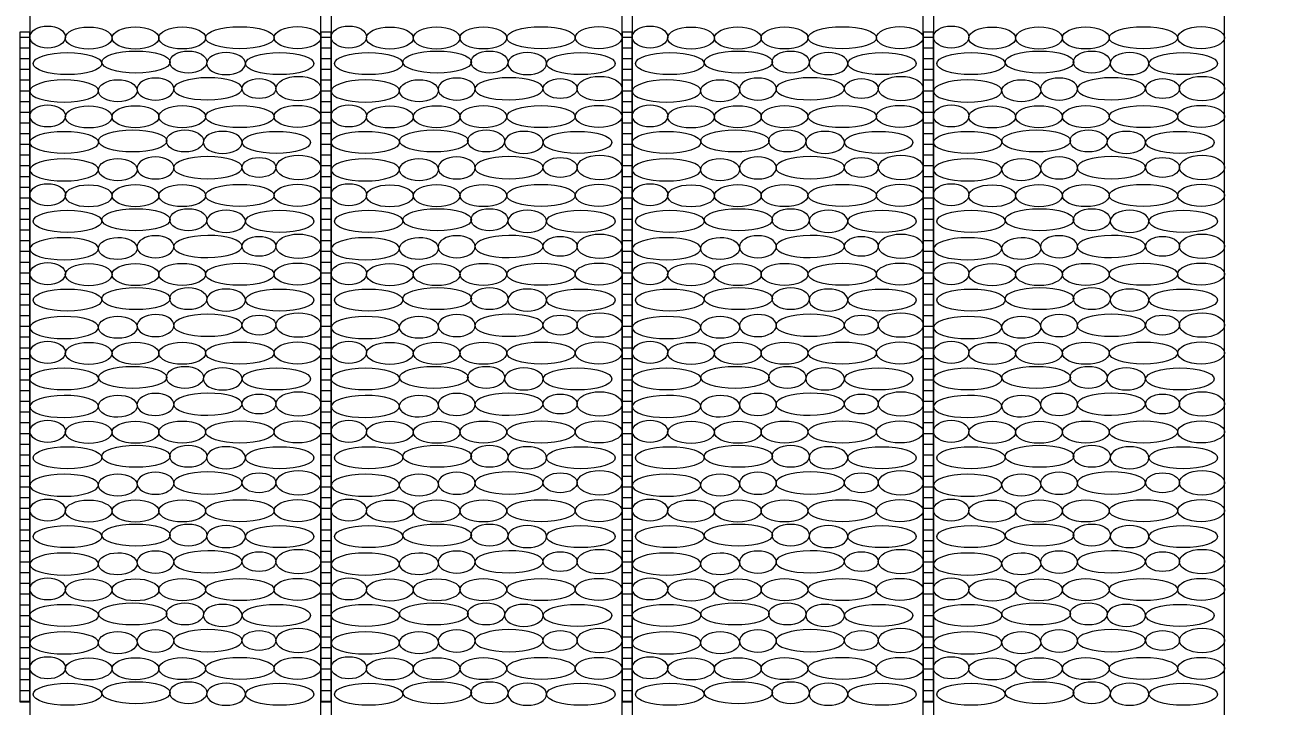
# Model space of a CAD drawing. Header units: inches. Extents: x 523 to 1492, y 69 to 539.
# Drawn here: x 642.54 to 649.89, y 276.39 to 280.43 of the extents above; entities that cross this region are included whole.
import ezdxf

# ---------------------------------------------------------------- set-up
doc = ezdxf.new("R2010")
doc.units = ezdxf.units.IN
doc.header["$MEASUREMENT"] = 0
doc.styles.get("Standard").update_dxf_attribs({"font": 'arial.ttf'})
doc.dimstyles.new('ISO-25', dxfattribs={"dimtxt": 2.5, "dimasz": 2.5, "dimexe": 1.25, "dimexo": 0, "dimtad": 1, "dimdec": 0, "dimtxsty": 'Standard', "dimcen": 2.5, "dimadec": 0, "dimazin": 0, "dimtfac": 1, "dimtdec": 0, "dimtmove": 0, "dimatfit": 3, "dimfxl": 0, "dimarcsym": 0})

# ---------------------------------------------------------------- blocks, each defined once
blk = doc.blocks.new('Бут.полосы')
at = {"linetype": 'ByBlock', "lineweight": 15}
h = blk.add_hatch(dxfattribs=at)
h.set_pattern_fill('ANSI31', color=22, scale=0.1, angle=315, style=0)
h.set_pattern_definition([(0, (35.7254, 0.01436), (1e-16, 0.3175), [])])
h.paths.add_polyline_path([(1990.988, -4715.577), (1990.688, -4715.577), (1990.688, -4735.433), (1990.988, -4735.433)])
h = blk.add_hatch(dxfattribs=at)
h.set_pattern_fill('ANSI31', color=22, scale=0.1, angle=315, style=0)
h.set_pattern_definition([(0, (44.6572, 0.01436), (1e-16, 0.3175), [])])
h.paths.add_polyline_path([(1999.92, -4715.577), (1999.62, -4715.577), (1999.62, -4735.433), (1999.92, -4735.433)])
h = blk.add_hatch(dxfattribs=at)
h.set_pattern_fill('ANSI31', color=22, scale=0.1, angle=315, style=0)
h.set_pattern_definition([(0, (53.58904, 0.01436), (1e-16, 0.3175), [])])
h.paths.add_polyline_path([(2008.852, -4715.577), (2008.552, -4715.577), (2008.552, -4735.433), (2008.852, -4735.433)])
h = blk.add_hatch(dxfattribs=at)
h.set_pattern_fill('ANSI31', color=22, scale=0.1, angle=315, style=0)
h.set_pattern_definition([(0, (62.52087, 0.01436), (1e-16, 0.3175), [])])
h.paths.add_polyline_path([(2017.784, -4715.577), (2017.484, -4715.577), (2017.484, -4735.433), (2017.784, -4735.433)])
at = {"color": 7, "linetype": 'ByBlock', "lineweight": 15}
for points in [[(1990.988, -4776.027), (1999.62, -4776.027), (1999.62, -4691.934), (1990.988, -4691.934)], [(1999.92, -4776.027), (2008.552, -4776.027), (2008.552, -4691.934), (1999.92, -4691.934)], [(2008.852, -4776.027), (2017.484, -4776.027), (2017.484, -4691.934), (2008.852, -4691.934)], [(2017.784, -4776.027), (2026.416, -4776.027), (2026.416, -4691.934), (2017.784, -4691.934)]]:
    blk.add_lwpolyline(points, close=True, dxfattribs=at)
at = {"color": 22, "linetype": 'ByBlock', "lineweight": 15}
for points in [[(1990.988, -4715.577), (1990.688, -4715.577), (1990.688, -4735.433), (1990.988, -4735.433)], [(1999.92, -4715.577), (1999.62, -4715.577), (1999.62, -4735.433), (1999.92, -4735.433)], [(2008.852, -4715.577), (2008.552, -4715.577), (2008.552, -4735.433), (2008.852, -4735.433)], [(2017.784, -4715.577), (2017.484, -4715.577), (2017.484, -4735.433), (2017.784, -4735.433)]]:
    blk.add_lwpolyline(points, close=True, dxfattribs=at)
at = {"color": 253, "linetype": 'ByBlock', "lineweight": 15}
for centre, major_axis, ratio in [((1991.516, -4715.72), (-0.525, 0), 0.625314), ((1992.731, -4715.751), (0.694, 0), 0.47197), ((1994.119, -4715.747), (0.694, 0), 0.47197), ((1995.507, -4715.744), (0.694, 0), 0.47197), ((1997.216, -4715.741), (1.016, 0), 0.322367), ((1998.926, -4715.737), (0.694, 0), 0.47197), ((2000.448, -4715.72), (-0.525, 0), 0.625314), ((2001.663, -4715.751), (0.694, 0), 0.47197), ((2003.051, -4715.747), (0.694, 0), 0.47197), ((2004.438, -4715.744), (0.694, 0), 0.47197), ((2006.148, -4715.741), (1.016, 0), 0.322367), ((2007.858, -4715.737), (0.694, 0), 0.47197), ((2009.379, -4715.72), (-0.525, 0), 0.625314), ((2010.595, -4715.751), (0.694, 0), 0.47197), ((2011.982, -4715.747), (0.694, 0), 0.47197), ((2013.37, -4715.744), (0.694, 0), 0.47197), ((2015.08, -4715.741), (1.016, 0), 0.322367), ((2016.79, -4715.737), (0.694, 0), 0.47197), ((2018.311, -4715.72), (-0.525, 0), 0.625314), ((2019.527, -4715.751), (0.694, 0), 0.47197), ((2020.914, -4715.747), (0.694, 0), 0.47197), ((2022.302, -4715.744), (0.694, 0), 0.47197), ((2024.012, -4715.741), (1.016, 0), 0.322367), ((2025.722, -4715.737), (0.694, 0), 0.47197), ((1992.103, -4716.506), (1.016, 0), 0.322367), ((1994.135, -4716.461), (1.016, 0), 0.322367), ((1995.687, -4716.461), (0.549, 0), 0.596748), ((1998.397, -4716.506), (1.016, 0), 0.322367), ((2001.035, -4716.506), (1.016, 0), 0.322367), ((2003.067, -4716.461), (1.016, 0), 0.322367), ((2004.619, -4716.461), (0.549, 0), 0.596748), ((2007.329, -4716.506), (1.016, 0), 0.322367), ((2009.967, -4716.506), (1.016, 0), 0.322367), ((2011.999, -4716.461), (1.016, 0), 0.322367), ((2013.55, -4716.461), (0.549, 0), 0.596748), ((2016.261, -4716.506), (1.016, 0), 0.322367), ((2018.899, -4716.506), (1.016, 0), 0.322367), ((2020.931, -4716.461), (1.016, 0), 0.322367), ((2022.482, -4716.461), (0.549, 0), 0.596748), ((2025.193, -4716.506), (1.016, 0), 0.322367), ((1998.953, -4717.247), (-0.667, 0), 0.543772), ((2007.885, -4717.247), (-0.667, 0), 0.543772), ((2016.817, -4717.247), (-0.667, 0), 0.543772), ((2025.749, -4717.247), (-0.667, 0), 0.543772), ((1993.595, -4717.312), (0.575, 0.003), 0.569135), ((1997.784, -4717.247), (-0.502, 0), 0.586261), ((2002.527, -4717.312), (0.575, 0.003), 0.569135), ((2006.716, -4717.247), (-0.502, 0), 0.586261), ((2011.459, -4717.312), (0.575, 0.003), 0.569135), ((2015.648, -4717.247), (-0.502, 0), 0.586261), ((2020.391, -4717.312), (0.575, 0.003), 0.569135), ((2024.58, -4717.247), (-0.502, 0), 0.586261), ((1991.516, -4718.057), (-0.525, 0), 0.625314), ((1992.731, -4718.088), (0.694, 0), 0.47197), ((1994.119, -4718.084), (0.694, 0), 0.47197), ((1995.507, -4718.08), (0.694, 0), 0.47197), ((1997.216, -4718.077), (1.016, 0), 0.322367), ((1998.926, -4718.074), (0.694, 0), 0.47197), ((2000.448, -4718.057), (-0.525, 0), 0.625314), ((2001.663, -4718.088), (0.694, 0), 0.47197), ((2003.051, -4718.084), (0.694, 0), 0.47197), ((2004.438, -4718.08), (0.694, 0), 0.47197), ((2006.148, -4718.077), (1.016, 0), 0.322367), ((2007.858, -4718.074), (0.694, 0), 0.47197), ((2009.379, -4718.057), (-0.525, 0), 0.625314), ((2010.595, -4718.088), (0.694, 0), 0.47197), ((2011.982, -4718.084), (0.694, 0), 0.47197), ((2013.37, -4718.08), (0.694, 0), 0.47197), ((2015.08, -4718.077), (1.016, 0), 0.322367), ((2016.79, -4718.074), (0.694, 0), 0.47197), ((2018.311, -4718.057), (-0.525, 0), 0.625314), ((2019.527, -4718.088), (0.694, 0), 0.47197), ((2020.914, -4718.084), (0.694, 0), 0.47197), ((2022.302, -4718.08), (0.694, 0), 0.47197), ((2024.012, -4718.077), (1.016, 0), 0.322367), ((2025.722, -4718.074), (0.694, 0), 0.47197), ((1992.004, -4718.843), (1.016, 0), 0.322367), ((1994.036, -4718.797), (1.016, 0), 0.322367), ((1995.588, -4718.797), (0.549, 0), 0.596748), ((1998.299, -4718.843), (1.016, 0), 0.322367), ((2000.936, -4718.843), (1.016, 0), 0.322367), ((2002.968, -4718.797), (1.016, 0), 0.322367), ((2004.52, -4718.797), (0.549, 0), 0.596748), ((2007.23, -4718.843), (1.016, 0), 0.322367), ((2009.868, -4718.843), (1.016, 0), 0.322367), ((2011.9, -4718.797), (1.016, 0), 0.322367), ((2013.452, -4718.797), (0.549, 0), 0.596748), ((2016.162, -4718.843), (1.016, 0), 0.322367), ((2018.8, -4718.843), (1.016, 0), 0.322367), ((2020.832, -4718.797), (1.016, 0), 0.322367), ((2022.384, -4718.797), (0.549, 0), 0.596748), ((2025.094, -4718.843), (1.016, 0), 0.322367), ((1993.595, -4719.651), (0.575, 0.003), 0.569135), ((1997.784, -4719.586), (-0.502, 0), 0.586261), ((1998.953, -4719.586), (-0.667, 0), 0.543772), ((2002.527, -4719.651), (0.575, 0.003), 0.569135), ((2006.716, -4719.586), (-0.502, 0), 0.586261), ((2007.885, -4719.586), (-0.667, 0), 0.543772), ((2011.459, -4719.651), (0.575, 0.003), 0.569135), ((2015.648, -4719.586), (-0.502, 0), 0.586261), ((2016.817, -4719.586), (-0.667, 0), 0.543772), ((2020.391, -4719.651), (0.575, 0.003), 0.569135), ((2024.58, -4719.586), (-0.502, 0), 0.586261), ((2025.749, -4719.586), (-0.667, 0), 0.543772), ((1991.516, -4720.396), (-0.525, 0), 0.625314), ((1992.731, -4720.427), (0.694, 0), 0.47197), ((1994.119, -4720.423), (0.694, 0), 0.47197), ((1995.507, -4720.419), (0.694, 0), 0.47197), ((1997.216, -4720.416), (1.016, 0), 0.322367), ((1998.926, -4720.413), (0.694, 0), 0.47197), ((2000.448, -4720.396), (-0.525, 0), 0.625314), ((2001.663, -4720.427), (0.694, 0), 0.47197), ((2003.051, -4720.423), (0.694, 0), 0.47197), ((2004.438, -4720.419), (0.694, 0), 0.47197), ((2006.148, -4720.416), (1.016, 0), 0.322367), ((2007.858, -4720.413), (0.694, 0), 0.47197), ((2009.379, -4720.396), (-0.525, 0), 0.625314), ((2010.595, -4720.427), (0.694, 0), 0.47197), ((2011.982, -4720.423), (0.694, 0), 0.47197), ((2013.37, -4720.419), (0.694, 0), 0.47197), ((2015.08, -4720.416), (1.016, 0), 0.322367), ((2016.79, -4720.413), (0.694, 0), 0.47197), ((2018.311, -4720.396), (-0.525, 0), 0.625314), ((2019.527, -4720.427), (0.694, 0), 0.47197), ((2020.914, -4720.423), (0.694, 0), 0.47197), ((2022.302, -4720.419), (0.694, 0), 0.47197), ((2024.012, -4720.416), (1.016, 0), 0.322367), ((2025.722, -4720.413), (0.694, 0), 0.47197), ((1992.103, -4721.182), (1.016, 0), 0.322367), ((1994.135, -4721.136), (1.016, 0), 0.322367), ((1995.687, -4721.136), (0.549, 0), 0.596748), ((1998.397, -4721.182), (1.016, 0), 0.322367), ((2001.035, -4721.182), (1.016, 0), 0.322367), ((2003.067, -4721.136), (1.016, 0), 0.322367), ((2004.619, -4721.136), (0.549, 0), 0.596748), ((2007.329, -4721.182), (1.016, 0), 0.322367), ((2009.967, -4721.182), (1.016, 0), 0.322367), ((2011.999, -4721.136), (1.016, 0), 0.322367), ((2013.55, -4721.136), (0.549, 0), 0.596748), ((2016.261, -4721.182), (1.016, 0), 0.322367), ((2018.899, -4721.182), (1.016, 0), 0.322367), ((2020.931, -4721.136), (1.016, 0), 0.322367), ((2022.482, -4721.136), (0.549, 0), 0.596748), ((2025.193, -4721.182), (1.016, 0), 0.322367), ((1993.595, -4721.988), (0.575, 0.003), 0.569135), ((1997.784, -4721.923), (-0.502, 0), 0.586261), ((1998.953, -4721.923), (-0.667, 0), 0.543772), ((2002.527, -4721.988), (0.575, 0.003), 0.569135), ((2006.716, -4721.923), (-0.502, 0), 0.586261), ((2007.885, -4721.923), (-0.667, 0), 0.543772), ((2011.459, -4721.988), (0.575, 0.003), 0.569135), ((2015.648, -4721.923), (-0.502, 0), 0.586261), ((2016.817, -4721.923), (-0.667, 0), 0.543772), ((2020.391, -4721.988), (0.575, 0.003), 0.569135), ((2024.58, -4721.923), (-0.502, 0), 0.586261), ((2025.749, -4721.923), (-0.667, 0), 0.543772), ((1991.516, -4722.733), (-0.525, 0), 0.625314), ((1992.731, -4722.764), (0.694, 0), 0.47197), ((1994.119, -4722.76), (0.694, 0), 0.47197), ((1995.507, -4722.756), (0.694, 0), 0.47197), ((1997.216, -4722.753), (1.016, 0), 0.322367), ((1998.926, -4722.749), (0.694, 0), 0.47197), ((2000.448, -4722.733), (-0.525, 0), 0.625314), ((2001.663, -4722.764), (0.694, 0), 0.47197), ((2003.051, -4722.76), (0.694, 0), 0.47197), ((2004.438, -4722.756), (0.694, 0), 0.47197), ((2006.148, -4722.753), (1.016, 0), 0.322367), ((2007.858, -4722.749), (0.694, 0), 0.47197), ((2009.379, -4722.733), (-0.525, 0), 0.625314), ((2010.595, -4722.764), (0.694, 0), 0.47197), ((2011.982, -4722.76), (0.694, 0), 0.47197), ((2013.37, -4722.756), (0.694, 0), 0.47197), ((2015.08, -4722.753), (1.016, 0), 0.322367), ((2016.79, -4722.749), (0.694, 0), 0.47197), ((2018.311, -4722.733), (-0.525, 0), 0.625314), ((2019.527, -4722.764), (0.694, 0), 0.47197), ((2020.914, -4722.76), (0.694, 0), 0.47197), ((2022.302, -4722.756), (0.694, 0), 0.47197), ((2024.012, -4722.753), (1.016, 0), 0.322367), ((2025.722, -4722.749), (0.694, 0), 0.47197), ((1994.135, -4723.473), (1.016, 0), 0.322367), ((1995.687, -4723.473), (0.549, 0), 0.596748), ((2003.067, -4723.473), (1.016, 0), 0.322367), ((2004.619, -4723.473), (0.549, 0), 0.596748), ((2011.999, -4723.473), (1.016, 0), 0.322367), ((2013.55, -4723.473), (0.549, 0), 0.596748), ((2020.931, -4723.473), (1.016, 0), 0.322367), ((2022.482, -4723.473), (0.549, 0), 0.596748), ((1992.103, -4723.518), (1.016, 0), 0.322367), ((1998.397, -4723.518), (1.016, 0), 0.322367), ((2001.035, -4723.518), (1.016, 0), 0.322367), ((2007.329, -4723.518), (1.016, 0), 0.322367), ((2009.967, -4723.518), (1.016, 0), 0.322367), ((2016.261, -4723.518), (1.016, 0), 0.322367), ((2018.899, -4723.518), (1.016, 0), 0.322367), ((2025.193, -4723.518), (1.016, 0), 0.322367), ((1998.953, -4724.259), (-0.667, 0), 0.543772), ((2007.885, -4724.259), (-0.667, 0), 0.543772), ((2016.817, -4724.259), (-0.667, 0), 0.543772), ((2025.749, -4724.259), (-0.667, 0), 0.543772), ((1993.595, -4724.324), (0.575, 0.003), 0.569135), ((1997.784, -4724.259), (-0.502, 0), 0.586261), ((2002.527, -4724.324), (0.575, 0.003), 0.569135), ((2006.716, -4724.259), (-0.502, 0), 0.586261), ((2011.459, -4724.324), (0.575, 0.003), 0.569135), ((2015.648, -4724.259), (-0.502, 0), 0.586261), ((2020.391, -4724.324), (0.575, 0.003), 0.569135), ((2024.58, -4724.259), (-0.502, 0), 0.586261), ((1991.516, -4725.069), (-0.525, 0), 0.625314), ((1992.731, -4725.1), (0.694, 0), 0.47197), ((1994.119, -4725.097), (0.694, 0), 0.47197), ((1995.507, -4725.093), (0.694, 0), 0.47197), ((1997.216, -4725.09), (1.016, 0), 0.322367), ((1998.926, -4725.086), (0.694, 0), 0.47197), ((2000.448, -4725.069), (-0.525, 0), 0.625314), ((2001.663, -4725.1), (0.694, 0), 0.47197), ((2003.051, -4725.097), (0.694, 0), 0.47197), ((2004.438, -4725.093), (0.694, 0), 0.47197), ((2006.148, -4725.09), (1.016, 0), 0.322367), ((2007.858, -4725.086), (0.694, 0), 0.47197), ((2009.379, -4725.069), (-0.525, 0), 0.625314), ((2010.595, -4725.1), (0.694, 0), 0.47197), ((2011.982, -4725.097), (0.694, 0), 0.47197), ((2013.37, -4725.093), (0.694, 0), 0.47197), ((2015.08, -4725.09), (1.016, 0), 0.322367), ((2016.79, -4725.086), (0.694, 0), 0.47197), ((2018.311, -4725.069), (-0.525, 0), 0.625314), ((2019.527, -4725.1), (0.694, 0), 0.47197), ((2020.914, -4725.097), (0.694, 0), 0.47197), ((2022.302, -4725.093), (0.694, 0), 0.47197), ((2024.012, -4725.09), (1.016, 0), 0.322367), ((2025.722, -4725.086), (0.694, 0), 0.47197), ((1992.004, -4725.855), (1.016, 0), 0.322367), ((1994.036, -4725.81), (1.016, 0), 0.322367), ((1995.588, -4725.81), (0.549, 0), 0.596748), ((1998.299, -4725.855), (1.016, 0), 0.322367), ((2000.936, -4725.855), (1.016, 0), 0.322367), ((2002.968, -4725.81), (1.016, 0), 0.322367), ((2004.52, -4725.81), (0.549, 0), 0.596748), ((2007.23, -4725.855), (1.016, 0), 0.322367), ((2009.868, -4725.855), (1.016, 0), 0.322367), ((2011.9, -4725.81), (1.016, 0), 0.322367), ((2013.452, -4725.81), (0.549, 0), 0.596748), ((2016.162, -4725.855), (1.016, 0), 0.322367), ((2018.8, -4725.855), (1.016, 0), 0.322367), ((2020.832, -4725.81), (1.016, 0), 0.322367), ((2022.384, -4725.81), (0.549, 0), 0.596748), ((2025.094, -4725.855), (1.016, 0), 0.322367), ((1993.595, -4726.664), (0.575, 0.003), 0.569135), ((1997.784, -4726.598), (-0.502, 0), 0.586261), ((1998.953, -4726.598), (-0.667, 0), 0.543772), ((2002.527, -4726.664), (0.575, 0.003), 0.569135), ((2006.716, -4726.598), (-0.502, 0), 0.586261), ((2007.885, -4726.598), (-0.667, 0), 0.543772), ((2011.459, -4726.664), (0.575, 0.003), 0.569135), ((2015.648, -4726.598), (-0.502, 0), 0.586261), ((2016.817, -4726.598), (-0.667, 0), 0.543772), ((2020.391, -4726.664), (0.575, 0.003), 0.569135), ((2024.58, -4726.598), (-0.502, 0), 0.586261), ((2025.749, -4726.598), (-0.667, 0), 0.543772), ((1991.516, -4727.408), (-0.525, 0), 0.625314), ((1992.731, -4727.439), (0.694, 0), 0.47197), ((1994.119, -4727.436), (0.694, 0), 0.47197), ((1995.507, -4727.432), (0.694, 0), 0.47197), ((1997.216, -4727.429), (1.016, 0), 0.322367), ((1998.926, -4727.425), (0.694, 0), 0.47197), ((2000.448, -4727.408), (-0.525, 0), 0.625314), ((2001.663, -4727.439), (0.694, 0), 0.47197), ((2003.051, -4727.436), (0.694, 0), 0.47197), ((2004.438, -4727.432), (0.694, 0), 0.47197), ((2006.148, -4727.429), (1.016, 0), 0.322367), ((2007.858, -4727.425), (0.694, 0), 0.47197), ((2009.379, -4727.408), (-0.525, 0), 0.625314), ((2010.595, -4727.439), (0.694, 0), 0.47197), ((2011.982, -4727.436), (0.694, 0), 0.47197), ((2013.37, -4727.432), (0.694, 0), 0.47197), ((2015.08, -4727.429), (1.016, 0), 0.322367), ((2016.79, -4727.425), (0.694, 0), 0.47197), ((2018.311, -4727.408), (-0.525, 0), 0.625314), ((2019.527, -4727.439), (0.694, 0), 0.47197), ((2020.914, -4727.436), (0.694, 0), 0.47197), ((2022.302, -4727.432), (0.694, 0), 0.47197), ((2024.012, -4727.429), (1.016, 0), 0.322367), ((2025.722, -4727.425), (0.694, 0), 0.47197), ((1992.103, -4728.194), (1.016, 0), 0.322367), ((1994.135, -4728.149), (1.016, 0), 0.322367), ((1995.687, -4728.149), (0.549, 0), 0.596748), ((1998.397, -4728.194), (1.016, 0), 0.322367), ((2001.035, -4728.194), (1.016, 0), 0.322367), ((2003.067, -4728.149), (1.016, 0), 0.322367), ((2004.619, -4728.149), (0.549, 0), 0.596748), ((2007.329, -4728.194), (1.016, 0), 0.322367), ((2009.967, -4728.194), (1.016, 0), 0.322367), ((2011.999, -4728.149), (1.016, 0), 0.322367), ((2013.55, -4728.149), (0.549, 0), 0.596748), ((2016.261, -4728.194), (1.016, 0), 0.322367), ((2018.899, -4728.194), (1.016, 0), 0.322367), ((2020.931, -4728.149), (1.016, 0), 0.322367), ((2022.482, -4728.149), (0.549, 0), 0.596748), ((2025.193, -4728.194), (1.016, 0), 0.322367), ((1993.595, -4729), (0.575, 0.003), 0.569135), ((1997.784, -4728.935), (-0.502, 0), 0.586261), ((1998.953, -4728.935), (-0.667, 0), 0.543772), ((2002.527, -4729), (0.575, 0.003), 0.569135), ((2006.716, -4728.935), (-0.502, 0), 0.586261), ((2007.885, -4728.935), (-0.667, 0), 0.543772), ((2011.459, -4729), (0.575, 0.003), 0.569135), ((2015.648, -4728.935), (-0.502, 0), 0.586261), ((2016.817, -4728.935), (-0.667, 0), 0.543772), ((2020.391, -4729), (0.575, 0.003), 0.569135), ((2024.58, -4728.935), (-0.502, 0), 0.586261), ((2025.749, -4728.935), (-0.667, 0), 0.543772), ((1991.516, -4729.745), (-0.525, 0), 0.625314), ((2000.448, -4729.745), (-0.525, 0), 0.625314), ((2009.379, -4729.745), (-0.525, 0), 0.625314), ((2018.311, -4729.745), (-0.525, 0), 0.625314), ((1992.731, -4729.776), (0.694, 0), 0.47197), ((1994.119, -4729.772), (0.694, 0), 0.47197), ((1995.507, -4729.769), (0.694, 0), 0.47197), ((1997.216, -4729.765), (1.016, 0), 0.322367), ((1998.926, -4729.762), (0.694, 0), 0.47197), ((2001.663, -4729.776), (0.694, 0), 0.47197), ((2003.051, -4729.772), (0.694, 0), 0.47197), ((2004.438, -4729.769), (0.694, 0), 0.47197), ((2006.148, -4729.765), (1.016, 0), 0.322367), ((2007.858, -4729.762), (0.694, 0), 0.47197), ((2010.595, -4729.776), (0.694, 0), 0.47197), ((2011.982, -4729.772), (0.694, 0), 0.47197), ((2013.37, -4729.769), (0.694, 0), 0.47197), ((2015.08, -4729.765), (1.016, 0), 0.322367), ((2016.79, -4729.762), (0.694, 0), 0.47197), ((2019.527, -4729.776), (0.694, 0), 0.47197), ((2020.914, -4729.772), (0.694, 0), 0.47197), ((2022.302, -4729.769), (0.694, 0), 0.47197), ((2024.012, -4729.765), (1.016, 0), 0.322367), ((2025.722, -4729.762), (0.694, 0), 0.47197), ((1994.135, -4730.486), (1.016, 0), 0.322367), ((1995.687, -4730.486), (0.549, 0), 0.596748), ((2003.067, -4730.486), (1.016, 0), 0.322367), ((2004.619, -4730.486), (0.549, 0), 0.596748), ((2011.999, -4730.486), (1.016, 0), 0.322367), ((2013.55, -4730.486), (0.549, 0), 0.596748), ((2020.931, -4730.486), (1.016, 0), 0.322367), ((2022.482, -4730.486), (0.549, 0), 0.596748), ((1992.103, -4730.531), (1.016, 0), 0.322367), ((1998.397, -4730.531), (1.016, 0), 0.322367), ((2001.035, -4730.531), (1.016, 0), 0.322367), ((2007.329, -4730.531), (1.016, 0), 0.322367), ((2009.967, -4730.531), (1.016, 0), 0.322367), ((2016.261, -4730.531), (1.016, 0), 0.322367), ((2018.899, -4730.531), (1.016, 0), 0.322367), ((2025.193, -4730.531), (1.016, 0), 0.322367), ((1993.595, -4731.337), (0.575, 0.003), 0.569135), ((1997.784, -4731.272), (-0.502, 0), 0.586261), ((1998.953, -4731.272), (-0.667, 0), 0.543772), ((2002.527, -4731.337), (0.575, 0.003), 0.569135), ((2006.716, -4731.272), (-0.502, 0), 0.586261), ((2007.885, -4731.272), (-0.667, 0), 0.543772), ((2011.459, -4731.337), (0.575, 0.003), 0.569135), ((2015.648, -4731.272), (-0.502, 0), 0.586261), ((2016.817, -4731.272), (-0.667, 0), 0.543772), ((2020.391, -4731.337), (0.575, 0.003), 0.569135), ((2024.58, -4731.272), (-0.502, 0), 0.586261), ((2025.749, -4731.272), (-0.667, 0), 0.543772), ((1991.516, -4732.082), (-0.525, 0), 0.625314), ((1992.731, -4732.113), (0.694, 0), 0.47197), ((1994.119, -4732.109), (0.694, 0), 0.47197), ((1995.507, -4732.105), (0.694, 0), 0.47197), ((1997.216, -4732.102), (1.016, 0), 0.322367), ((1998.926, -4732.098), (0.694, 0), 0.47197), ((2000.448, -4732.082), (-0.525, 0), 0.625314), ((2001.663, -4732.113), (0.694, 0), 0.47197), ((2003.051, -4732.109), (0.694, 0), 0.47197), ((2004.438, -4732.105), (0.694, 0), 0.47197), ((2006.148, -4732.102), (1.016, 0), 0.322367), ((2007.858, -4732.098), (0.694, 0), 0.47197), ((2009.379, -4732.082), (-0.525, 0), 0.625314), ((2010.595, -4732.113), (0.694, 0), 0.47197), ((2011.982, -4732.109), (0.694, 0), 0.47197), ((2013.37, -4732.105), (0.694, 0), 0.47197), ((2015.08, -4732.102), (1.016, 0), 0.322367), ((2016.79, -4732.098), (0.694, 0), 0.47197), ((2018.311, -4732.082), (-0.525, 0), 0.625314), ((2019.527, -4732.113), (0.694, 0), 0.47197), ((2020.914, -4732.109), (0.694, 0), 0.47197), ((2022.302, -4732.105), (0.694, 0), 0.47197), ((2024.012, -4732.102), (1.016, 0), 0.322367), ((2025.722, -4732.098), (0.694, 0), 0.47197), ((1992.004, -4732.867), (1.016, 0), 0.322367), ((1994.036, -4732.822), (1.016, 0), 0.322367), ((1995.588, -4732.822), (0.549, 0), 0.596748), ((1998.299, -4732.867), (1.016, 0), 0.322367), ((2000.936, -4732.867), (1.016, 0), 0.322367), ((2002.968, -4732.822), (1.016, 0), 0.322367), ((2004.52, -4732.822), (0.549, 0), 0.596748), ((2007.23, -4732.867), (1.016, 0), 0.322367), ((2009.868, -4732.867), (1.016, 0), 0.322367), ((2011.9, -4732.822), (1.016, 0), 0.322367), ((2013.452, -4732.822), (0.549, 0), 0.596748), ((2016.162, -4732.867), (1.016, 0), 0.322367), ((2018.8, -4732.867), (1.016, 0), 0.322367), ((2020.832, -4732.822), (1.016, 0), 0.322367), ((2022.384, -4732.822), (0.549, 0), 0.596748), ((2025.094, -4732.867), (1.016, 0), 0.322367), ((1993.595, -4733.676), (0.575, 0.003), 0.569135), ((1997.784, -4733.611), (-0.502, 0), 0.586261), ((1998.953, -4733.611), (-0.667, 0), 0.543772), ((2002.527, -4733.676), (0.575, 0.003), 0.569135), ((2006.716, -4733.611), (-0.502, 0), 0.586261), ((2007.885, -4733.611), (-0.667, 0), 0.543772), ((2011.459, -4733.676), (0.575, 0.003), 0.569135), ((2015.648, -4733.611), (-0.502, 0), 0.586261), ((2016.817, -4733.611), (-0.667, 0), 0.543772), ((2020.391, -4733.676), (0.575, 0.003), 0.569135), ((2024.58, -4733.611), (-0.502, 0), 0.586261), ((2025.749, -4733.611), (-0.667, 0), 0.543772), ((1991.516, -4734.421), (-0.525, 0), 0.625314), ((1992.731, -4734.452), (0.694, 0), 0.47197), ((1994.119, -4734.448), (0.694, 0), 0.47197), ((1995.507, -4734.444), (0.694, 0), 0.47197), ((1997.216, -4734.441), (1.016, 0), 0.322367), ((1998.926, -4734.438), (0.694, 0), 0.47197), ((2000.448, -4734.421), (-0.525, 0), 0.625314), ((2001.663, -4734.452), (0.694, 0), 0.47197), ((2003.051, -4734.448), (0.694, 0), 0.47197), ((2004.438, -4734.444), (0.694, 0), 0.47197), ((2006.148, -4734.441), (1.016, 0), 0.322367), ((2007.858, -4734.438), (0.694, 0), 0.47197), ((2009.379, -4734.421), (-0.525, 0), 0.625314), ((2010.595, -4734.452), (0.694, 0), 0.47197), ((2011.982, -4734.448), (0.694, 0), 0.47197), ((2013.37, -4734.444), (0.694, 0), 0.47197), ((2015.08, -4734.441), (1.016, 0), 0.322367), ((2016.79, -4734.438), (0.694, 0), 0.47197), ((2018.311, -4734.421), (-0.525, 0), 0.625314), ((2019.527, -4734.452), (0.694, 0), 0.47197), ((2020.914, -4734.448), (0.694, 0), 0.47197), ((2022.302, -4734.444), (0.694, 0), 0.47197), ((2024.012, -4734.441), (1.016, 0), 0.322367), ((2025.722, -4734.438), (0.694, 0), 0.47197), ((1992.103, -4735.206), (1.016, 0), 0.322367), ((1994.135, -4735.161), (1.016, 0), 0.322367), ((1995.687, -4735.161), (0.549, 0), 0.596748), ((1998.397, -4735.206), (1.016, 0), 0.322367), ((2001.035, -4735.206), (1.016, 0), 0.322367), ((2003.067, -4735.161), (1.016, 0), 0.322367), ((2004.619, -4735.161), (0.549, 0), 0.596748), ((2007.329, -4735.206), (1.016, 0), 0.322367), ((2009.967, -4735.206), (1.016, 0), 0.322367), ((2011.999, -4735.161), (1.016, 0), 0.322367), ((2013.55, -4735.161), (0.549, 0), 0.596748), ((2016.261, -4735.206), (1.016, 0), 0.322367), ((2018.899, -4735.206), (1.016, 0), 0.322367), ((2020.931, -4735.161), (1.016, 0), 0.322367), ((2022.482, -4735.161), (0.549, 0), 0.596748), ((2025.193, -4735.206), (1.016, 0), 0.322367)]:
    blk.add_ellipse(centre, major_axis=major_axis, ratio=ratio, dxfattribs=at)
at = {"color": 253, "linetype": 'ByBlock', "lineweight": 15, "extrusion": (0, 0, -1)}
for centre, major_axis, ratio in [((1996.806, -4716.506), (-0.575, 0), 0.569135), ((2005.738, -4716.506), (-0.575, 0), 0.569135), ((2014.67, -4716.506), (-0.575, 0), 0.569135), ((2023.602, -4716.506), (-0.575, 0), 0.569135), ((1994.714, -4717.261), (-0.549, -0.003), 0.596748), ((1996.266, -4717.253), (-1.016, -0.005), 0.322367), ((2003.646, -4717.261), (-0.549, -0.003), 0.596748), ((2005.198, -4717.253), (-1.016, -0.005), 0.322367), ((2012.578, -4717.261), (-0.549, -0.003), 0.596748), ((2014.13, -4717.253), (-1.016, -0.005), 0.322367), ((2021.51, -4717.261), (-0.549, -0.003), 0.596748), ((2023.062, -4717.253), (-1.016, -0.005), 0.322367), ((1992.004, -4717.32), (-1.016, -0.005), 0.322367), ((2000.936, -4717.32), (-1.016, -0.005), 0.322367), ((2009.868, -4717.32), (-1.016, -0.005), 0.322367), ((2018.8, -4717.32), (-1.016, -0.005), 0.322367), ((1996.707, -4718.843), (-0.575, 0), 0.569135), ((2005.639, -4718.843), (-0.575, 0), 0.569135), ((2014.571, -4718.843), (-0.575, 0), 0.569135), ((2023.503, -4718.843), (-0.575, 0), 0.569135), ((1992.004, -4719.659), (-1.016, -0.005), 0.322367), ((1994.714, -4719.6), (-0.549, -0.003), 0.596748), ((1996.266, -4719.592), (-1.016, -0.005), 0.322367), ((2000.936, -4719.659), (-1.016, -0.005), 0.322367), ((2003.646, -4719.6), (-0.549, -0.003), 0.596748), ((2005.198, -4719.592), (-1.016, -0.005), 0.322367), ((2009.868, -4719.659), (-1.016, -0.005), 0.322367), ((2012.578, -4719.6), (-0.549, -0.003), 0.596748), ((2014.13, -4719.592), (-1.016, -0.005), 0.322367), ((2018.8, -4719.659), (-1.016, -0.005), 0.322367), ((2021.51, -4719.6), (-0.549, -0.003), 0.596748), ((2023.062, -4719.592), (-1.016, -0.005), 0.322367), ((1996.806, -4721.182), (-0.575, 0), 0.569135), ((2005.738, -4721.182), (-0.575, 0), 0.569135), ((2014.67, -4721.182), (-0.575, 0), 0.569135), ((2023.602, -4721.182), (-0.575, 0), 0.569135), ((1992.004, -4721.996), (-1.016, -0.005), 0.322367), ((1994.714, -4721.937), (-0.549, -0.003), 0.596748), ((1996.266, -4721.929), (-1.016, -0.005), 0.322367), ((2000.936, -4721.996), (-1.016, -0.005), 0.322367), ((2003.646, -4721.937), (-0.549, -0.003), 0.596748), ((2005.198, -4721.929), (-1.016, -0.005), 0.322367), ((2009.868, -4721.996), (-1.016, -0.005), 0.322367), ((2012.578, -4721.937), (-0.549, -0.003), 0.596748), ((2014.13, -4721.929), (-1.016, -0.005), 0.322367), ((2018.8, -4721.996), (-1.016, -0.005), 0.322367), ((2021.51, -4721.937), (-0.549, -0.003), 0.596748), ((2023.062, -4721.929), (-1.016, -0.005), 0.322367), ((1996.806, -4723.518), (-0.575, 0), 0.569135), ((2005.738, -4723.518), (-0.575, 0), 0.569135), ((2014.67, -4723.518), (-0.575, 0), 0.569135), ((2023.602, -4723.518), (-0.575, 0), 0.569135), ((1992.004, -4724.333), (-1.016, -0.005), 0.322367), ((1994.714, -4724.273), (-0.549, -0.003), 0.596748), ((1996.266, -4724.265), (-1.016, -0.005), 0.322367), ((2000.936, -4724.333), (-1.016, -0.005), 0.322367), ((2003.646, -4724.273), (-0.549, -0.003), 0.596748), ((2005.198, -4724.265), (-1.016, -0.005), 0.322367), ((2009.868, -4724.333), (-1.016, -0.005), 0.322367), ((2012.578, -4724.273), (-0.549, -0.003), 0.596748), ((2014.13, -4724.265), (-1.016, -0.005), 0.322367), ((2018.8, -4724.333), (-1.016, -0.005), 0.322367), ((2021.51, -4724.273), (-0.549, -0.003), 0.596748), ((2023.062, -4724.265), (-1.016, -0.005), 0.322367), ((1996.707, -4725.855), (-0.575, 0), 0.569135), ((2005.639, -4725.855), (-0.575, 0), 0.569135), ((2014.571, -4725.855), (-0.575, 0), 0.569135), ((2023.503, -4725.855), (-0.575, 0), 0.569135), ((1992.004, -4726.672), (-1.016, -0.005), 0.322367), ((1994.714, -4726.613), (-0.549, -0.003), 0.596748), ((1996.266, -4726.605), (-1.016, -0.005), 0.322367), ((2000.936, -4726.672), (-1.016, -0.005), 0.322367), ((2003.646, -4726.613), (-0.549, -0.003), 0.596748), ((2005.198, -4726.605), (-1.016, -0.005), 0.322367), ((2009.868, -4726.672), (-1.016, -0.005), 0.322367), ((2012.578, -4726.613), (-0.549, -0.003), 0.596748), ((2014.13, -4726.605), (-1.016, -0.005), 0.322367), ((2018.8, -4726.672), (-1.016, -0.005), 0.322367), ((2021.51, -4726.613), (-0.549, -0.003), 0.596748), ((2023.062, -4726.605), (-1.016, -0.005), 0.322367), ((1996.806, -4728.194), (-0.575, 0), 0.569135), ((2005.738, -4728.194), (-0.575, 0), 0.569135), ((2014.67, -4728.194), (-0.575, 0), 0.569135), ((2023.602, -4728.194), (-0.575, 0), 0.569135), ((1992.004, -4729.008), (-1.016, -0.005), 0.322367), ((1994.714, -4728.949), (-0.549, -0.003), 0.596748), ((1996.266, -4728.941), (-1.016, -0.005), 0.322367), ((2000.936, -4729.008), (-1.016, -0.005), 0.322367), ((2003.646, -4728.949), (-0.549, -0.003), 0.596748), ((2005.198, -4728.941), (-1.016, -0.005), 0.322367), ((2009.868, -4729.008), (-1.016, -0.005), 0.322367), ((2012.578, -4728.949), (-0.549, -0.003), 0.596748), ((2014.13, -4728.941), (-1.016, -0.005), 0.322367), ((2018.8, -4729.008), (-1.016, -0.005), 0.322367), ((2021.51, -4728.949), (-0.549, -0.003), 0.596748), ((2023.062, -4728.941), (-1.016, -0.005), 0.322367), ((1996.806, -4730.531), (-0.575, 0), 0.569135), ((2005.738, -4730.531), (-0.575, 0), 0.569135), ((2014.67, -4730.531), (-0.575, 0), 0.569135), ((2023.602, -4730.531), (-0.575, 0), 0.569135), ((1992.004, -4731.345), (-1.016, -0.005), 0.322367), ((1994.714, -4731.286), (-0.549, -0.003), 0.596748), ((1996.266, -4731.278), (-1.016, -0.005), 0.322367), ((2000.936, -4731.345), (-1.016, -0.005), 0.322367), ((2003.646, -4731.286), (-0.549, -0.003), 0.596748), ((2005.198, -4731.278), (-1.016, -0.005), 0.322367), ((2009.868, -4731.345), (-1.016, -0.005), 0.322367), ((2012.578, -4731.286), (-0.549, -0.003), 0.596748), ((2014.13, -4731.278), (-1.016, -0.005), 0.322367), ((2018.8, -4731.345), (-1.016, -0.005), 0.322367), ((2021.51, -4731.286), (-0.549, -0.003), 0.596748), ((2023.062, -4731.278), (-1.016, -0.005), 0.322367), ((1996.707, -4732.867), (-0.575, 0), 0.569135), ((2005.639, -4732.867), (-0.575, 0), 0.569135), ((2014.571, -4732.867), (-0.575, 0), 0.569135), ((2023.503, -4732.867), (-0.575, 0), 0.569135), ((1992.004, -4733.684), (-1.016, -0.005), 0.322367), ((1994.714, -4733.625), (-0.549, -0.003), 0.596748), ((1996.266, -4733.617), (-1.016, -0.005), 0.322367), ((2000.936, -4733.684), (-1.016, -0.005), 0.322367), ((2003.646, -4733.625), (-0.549, -0.003), 0.596748), ((2005.198, -4733.617), (-1.016, -0.005), 0.322367), ((2009.868, -4733.684), (-1.016, -0.005), 0.322367), ((2012.578, -4733.625), (-0.549, -0.003), 0.596748), ((2014.13, -4733.617), (-1.016, -0.005), 0.322367), ((2018.8, -4733.684), (-1.016, -0.005), 0.322367), ((2021.51, -4733.625), (-0.549, -0.003), 0.596748), ((2023.062, -4733.617), (-1.016, -0.005), 0.322367), ((1996.806, -4735.206), (-0.575, 0), 0.569135), ((2005.738, -4735.206), (-0.575, 0), 0.569135), ((2014.67, -4735.206), (-0.575, 0), 0.569135), ((2023.602, -4735.206), (-0.575, 0), 0.569135)]:
    blk.add_ellipse(centre, major_axis=major_axis, ratio=ratio, dxfattribs=at)
blk = doc.blocks.new('Бутовая 8м + прорывной')
at = {"color": 7, "linetype": 'ByBlock', "lineweight": 15}
blk.add_blockref('Бут.полосы', (107.182, -12), dxfattribs=at)
blk = doc.blocks.new('*D243')
at = {"color": 0, "linetype": 'ByBlock', "lineweight": -2}
for p, q in [((649.9457, 286.0399), (653.6775, 286.0399)), ((652.4275, 284.5399), (652.4275, 269.7943)), ((649.3205, 268.2943), (653.6775, 268.2943))]:
    blk.add_line(p, q, dxfattribs=at)
at = {"color": 0, "linetype": 'ByBlock'}
for points in [[(652.1775, 284.5399), (652.6775, 284.5399), (652.4275, 286.0399)], [(652.1775, 269.7943), (652.6775, 269.7943), (652.4275, 268.2943)]]:
    blk.add_solid(points, dxfattribs=at)
at = {"layer": 'Defpoints', "color": 0, "linetype": 'ByBlock'}
for p in [(649.9457, 286.0399), (649.3205, 268.2943), (652.4275, 268.2943)]:
    blk.add_point(p, dxfattribs=at)
at = {"color": 0, "linetype": 'ByBlock', "lineweight": 15, "insert": (651.3463, 277.1671), "char_height": 1.3, "attachment_point": 5, "rotation": 90}
blk.add_mtext('8,0', dxfattribs=at)

msp = doc.modelspace()

# ---------------------------------------------------------------- block references
at = {"color": 7, "linetype": 'ByBlock', "lineweight": 15, "xscale": 0.2000000000000455, "yscale": 0.2000000000000455, "zscale": 0.2000000000000455}
msp.add_blockref('Бутовая 8м + прорывной', (222.9396, 1225.8997), dxfattribs=at)

# ---------------------------------------------------------------- dimensions: what is measured, and where the dimension line sits
at = {"color": 7, "linetype": 'ByBlock', "lineweight": 15}
dim = msp.add_linear_dim(base=(652.4275, 268.2943), p1=(649.9457, 286.0399), p2=(649.3205, 268.2943), angle=90, text='8,0', dimstyle='ISO-25', override={"dimtxt": 1.3, "dimasz": 1.5, "dimgap": 0.3, "dimlfac": 100, "dimrnd": 0.05, "dimtmove": 1, "dimfxl": 1.25}, dxfattribs=at)
dim.commit()
dim.dimension.update_dxf_attribs({"geometry": '*D243', "text_midpoint": (651.3463, 277.1671)})

doc.saveas('drawing.dxf')
